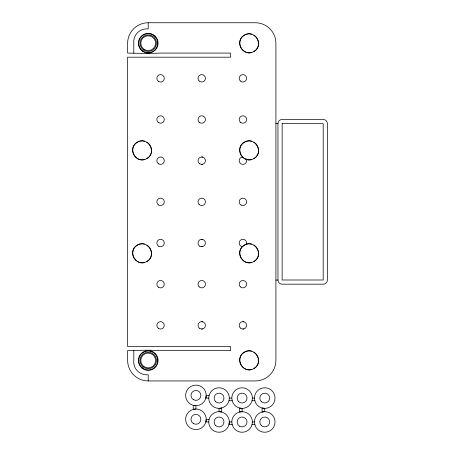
<?xml version="1.0" encoding="UTF-8"?>
<svg xmlns="http://www.w3.org/2000/svg" width="455" height="455" viewBox="0 0 455 455"><rect width="100%" height="100%" fill="white"/><g stroke="black" fill="none" stroke-linecap="round" stroke-linejoin="round"><path stroke-width="0.68" d="M209.101 395.412L206.217 395.412L205.87 398.079A10.294 10.294 0 0 0 193.261 385.47A10.294 10.294 0 0 0 188.649 402.692A10.294 10.294 0 0 0 205.87 398.079L208.748 398.079L209.101 395.412A10.294 10.294 0 0 1 229.337 398.079L231.805 398.079L232.215 400.741L233.182 403.227A10.294 10.294 0 0 0 252.042 400.741L254.863 400.741L255.829 403.227A10.294 10.294 0 0 0 274.683 400.741L275.036 398.079A10.294 10.294 0 0 0 254.8 395.412L254.447 398.079L254.863 400.741M208.748 421.956L209.101 419.294A10.294 10.294 0 0 1 225.657 414.073A10.294 10.294 0 0 1 223.394 431.283A10.294 10.294 0 0 1 208.748 421.956L205.87 421.956A10.294 10.294 0 0 1 188.649 426.574A10.294 10.294 0 0 1 193.261 409.352L193.261 405.354L195.929 405.706L195.929 409L193.261 409.352A10.294 10.294 0 0 1 205.87 421.956L206.217 419.294L209.101 419.294M208.748 398.079A10.294 10.294 0 0 0 228.984 400.741L229.337 398.079M231.805 398.079L232.158 395.412A10.294 10.294 0 0 1 252.388 398.079L254.447 398.079M254.863 424.623L252.042 424.623A10.294 10.294 0 0 1 233.182 427.103L232.215 424.623L231.805 421.956L232.158 419.294A10.294 10.294 0 0 1 252.388 421.956L254.447 421.956L254.863 424.623L255.829 427.103A10.294 10.294 0 0 0 274.683 424.623L275.036 421.956A10.294 10.294 0 0 0 254.8 419.294L254.447 421.956M252.042 400.741L252.388 398.079M252.042 424.623L252.388 421.956M253.89 51.534C264.651 45.853 254.72 28.654 244.42 35.137C233.654 40.819 243.584 58.018 253.89 51.534A9.47 9.47 0 0 0 253.89 35.137M146.846 158.579C157.606 152.897 147.682 135.698 137.376 142.176C126.609 147.864 136.54 165.057 146.846 158.579A9.47 9.47 0 0 0 146.846 142.176M253.89 158.579C264.651 152.897 254.72 135.698 244.42 142.176C233.654 147.864 243.584 165.057 253.89 158.579A9.47 9.47 0 0 0 253.89 142.176M146.846 261.506C157.606 255.824 147.682 238.625 137.376 245.103C126.609 250.785 136.54 267.984 146.846 261.506A9.47 9.47 0 0 0 146.846 245.103M253.89 261.506C264.651 255.824 254.72 238.625 244.42 245.103C233.654 250.785 243.584 267.984 253.89 261.506A9.47 9.47 0 0 0 253.89 245.103M253.89 368.55C264.651 362.868 254.72 345.669 244.42 352.147C233.654 357.829 243.584 375.028 253.89 368.55A9.47 9.47 0 0 0 253.89 352.147M201.73 164.374L202.691 164.249M201.73 246.718L202.691 246.593M201.73 329.056L202.691 328.931M242.902 329.056L243.857 328.931M148.211 22.75L255.329 22.75A20.583 20.583 0 0 1 275.912 43.333L275.912 360.349A20.583 20.583 0 0 1 255.329 380.932L148.211 380.932A20.583 20.583 0 0 1 127.622 360.349L127.622 350.606L148.211 350.185L160.558 350.606L230.56 350.606L230.56 346.488L127.622 346.488L127.622 57.194L230.56 57.194L230.56 53.081L160.558 53.081L148.211 53.497L127.622 53.081L127.622 43.333A20.583 20.583 0 0 1 148.211 22.75L148.211 28.927A12.979 12.979 0 0 0 133.798 43.333L133.798 53.207M275.912 123.618L277.971 123.618A4.118 4.118 0 0 1 282.089 119.5L323.26 119.5A4.118 4.118 0 0 1 327.378 123.618L327.378 280.064A4.118 4.118 0 0 1 323.26 284.182L282.089 284.182A4.118 4.118 0 0 1 277.971 280.064L277.971 123.618M275.912 280.064L277.971 280.064M228.984 400.741L232.215 400.741M231.805 421.956L229.337 421.956L228.984 424.623L232.215 424.623M201.73 156.964L202.691 157.094M201.73 239.307L202.691 239.432M242.902 321.645L243.857 321.776M201.73 321.645L202.691 321.776M148.211 380.932L148.211 374.755A12.979 12.979 0 0 1 133.798 360.349L133.798 350.481M251.604 369.494A9.47 9.47 0 0 1 239.683 360.349A9.47 9.47 0 0 1 251.604 351.203M251.604 262.45A9.47 9.47 0 0 1 239.683 253.304A9.47 9.47 0 0 1 251.604 244.159M251.604 52.484A9.47 9.47 0 0 1 239.683 43.333A9.47 9.47 0 0 1 251.604 34.188M144.559 262.45A9.47 9.47 0 0 1 132.638 253.304A9.47 9.47 0 0 1 144.559 244.159M251.604 159.523A9.47 9.47 0 0 1 239.683 150.377A9.47 9.47 0 0 1 251.604 141.232M144.559 159.523A9.47 9.47 0 0 1 132.638 150.377A9.47 9.47 0 0 1 144.559 141.232M246.109 158.818A3.703 3.703 0 0 1 244.17 164.153A3.703 3.703 0 0 1 239.25 161.315A3.703 3.703 0 0 1 242.902 156.964M242.902 246.718A3.703 3.703 0 0 1 239.211 242.691A3.703 3.703 0 0 1 243.544 239.364A3.703 3.703 0 0 1 246.479 243.971M282.157 123.675L282.145 279.996L323.192 280.013L323.204 123.686L282.157 123.675M221.704 408.021L219.043 408.374L219.043 411.667L221.704 412.014L221.704 408.021M242.1 411.667L239.432 412.014L239.432 408.021L242.1 408.374L242.1 411.667M264.742 411.667L262.08 412.014L262.08 408.021L264.742 408.374L264.742 411.667M142.881 51.023A9.47 9.47 0 0 0 157.657 43.907A9.47 9.47 0 0 0 144.11 34.665A9.47 9.47 0 0 0 142.881 51.023M143.581 49.999A8.236 8.236 0 0 0 156.429 43.811A8.236 8.236 0 0 0 144.644 35.78A8.236 8.236 0 0 0 143.581 49.999M144.042 49.322A7.411 7.411 0 0 0 155.604 43.754A7.411 7.411 0 0 0 145.003 36.519A7.411 7.411 0 0 0 144.042 49.322M142.648 51.364A9.879 9.879 0 0 0 158.073 43.936A9.879 9.879 0 0 0 143.928 34.296A9.879 9.879 0 0 0 142.648 51.364M199.108 80.95A3.703 3.703 0 0 0 205.307 79.289A3.703 3.703 0 0 0 200.769 74.751A3.703 3.703 0 0 0 199.108 80.95M199.876 246.223A3.703 3.703 0 0 0 205.432 243.01A3.703 3.703 0 0 0 199.876 239.802A3.703 3.703 0 0 0 199.876 246.223M158.704 122.708A3.703 3.703 0 0 0 164.266 119.5A3.703 3.703 0 0 0 158.704 116.292A3.703 3.703 0 0 0 158.704 122.708M158.704 287.389A3.703 3.703 0 0 0 164.266 284.182A3.703 3.703 0 0 0 158.704 280.974A3.703 3.703 0 0 0 158.704 287.389M199.876 328.561A3.703 3.703 0 0 0 205.432 325.353A3.703 3.703 0 0 0 199.876 322.146A3.703 3.703 0 0 0 199.876 328.561M158.704 246.223A3.703 3.703 0 0 0 164.266 243.01A3.703 3.703 0 0 0 158.704 239.802A3.703 3.703 0 0 0 158.704 246.223M199.108 122.122A3.703 3.703 0 0 0 205.307 120.461A3.703 3.703 0 0 0 200.769 115.923A3.703 3.703 0 0 0 199.108 122.122M199.108 286.804A3.703 3.703 0 0 0 205.307 285.143A3.703 3.703 0 0 0 200.769 280.604A3.703 3.703 0 0 0 199.108 286.804M158.704 81.542A3.703 3.703 0 0 0 164.266 78.328A3.703 3.703 0 0 0 158.704 75.121A3.703 3.703 0 0 0 158.704 81.542M158.704 328.561A3.703 3.703 0 0 0 164.266 325.353A3.703 3.703 0 0 0 158.704 322.146A3.703 3.703 0 0 0 158.704 328.561M240.28 327.975A3.703 3.703 0 0 0 246.479 326.315A3.703 3.703 0 0 0 241.941 321.776A3.703 3.703 0 0 0 240.28 327.975M240.28 286.804A3.703 3.703 0 0 0 246.479 285.143A3.703 3.703 0 0 0 241.941 280.604A3.703 3.703 0 0 0 240.28 286.804M240.28 122.122A3.703 3.703 0 0 0 246.479 120.461A3.703 3.703 0 0 0 241.941 115.923A3.703 3.703 0 0 0 240.28 122.122M240.28 80.95A3.703 3.703 0 0 0 246.479 79.289A3.703 3.703 0 0 0 241.941 74.751A3.703 3.703 0 0 0 240.28 80.95M193.455 399.695A4.942 4.942 0 0 0 200.865 395.412A4.942 4.942 0 0 0 193.455 391.135A4.942 4.942 0 0 0 193.455 399.695M215.551 401.572A4.942 4.942 0 0 0 223.814 399.359A4.942 4.942 0 0 0 217.763 393.308A4.942 4.942 0 0 0 215.551 401.572M238.602 401.572A4.942 4.942 0 0 0 246.872 399.359A4.942 4.942 0 0 0 240.82 393.308A4.942 4.942 0 0 0 238.602 401.572M261.25 401.572A4.942 4.942 0 0 0 269.514 399.359A4.942 4.942 0 0 0 263.462 393.308A4.942 4.942 0 0 0 261.25 401.572M261.25 425.453A4.942 4.942 0 0 0 269.514 423.235A4.942 4.942 0 0 0 263.462 417.184A4.942 4.942 0 0 0 261.25 425.453M193.455 423.571A4.942 4.942 0 0 0 200.865 419.294A4.942 4.942 0 0 0 193.455 415.017A4.942 4.942 0 0 0 193.455 423.571M215.551 425.453A4.942 4.942 0 0 0 223.814 423.235A4.942 4.942 0 0 0 217.763 417.184A4.942 4.942 0 0 0 215.551 425.453M239.626 426.238A4.942 4.942 0 0 0 247.037 421.956A4.942 4.942 0 0 0 239.626 417.679A4.942 4.942 0 0 0 239.626 426.238M199.108 204.46A3.703 3.703 0 0 0 205.307 202.799A3.703 3.703 0 0 0 200.769 198.261A3.703 3.703 0 0 0 199.108 204.46M241.048 205.051A3.703 3.703 0 0 0 246.604 201.844A3.703 3.703 0 0 0 241.048 198.63A3.703 3.703 0 0 0 241.048 205.051M199.876 163.88A3.703 3.703 0 0 0 205.432 160.672A3.703 3.703 0 0 0 199.876 157.464A3.703 3.703 0 0 0 199.876 163.88M158.704 205.051A3.703 3.703 0 0 0 164.266 201.844A3.703 3.703 0 0 0 158.704 198.63A3.703 3.703 0 0 0 158.704 205.051M142.057 368.209A9.879 9.879 0 0 0 157.987 361.958A9.879 9.879 0 0 0 144.605 351.288A9.879 9.879 0 0 0 142.057 368.209M143.08 366.923A8.236 8.236 0 0 0 156.361 361.714A8.236 8.236 0 0 0 145.208 352.818A8.236 8.236 0 0 0 143.08 366.923M142.313 367.89A9.47 9.47 0 0 0 157.578 361.896A9.47 9.47 0 0 0 144.758 351.67A9.47 9.47 0 0 0 142.313 367.89M143.598 366.281A7.411 7.411 0 0 0 155.547 361.588A7.411 7.411 0 0 0 145.509 353.586A7.411 7.411 0 0 0 143.598 366.281M158.704 163.88A3.703 3.703 0 0 0 164.266 160.672A3.703 3.703 0 0 0 158.704 157.464A3.703 3.703 0 0 0 158.704 163.88"/></g></svg>
